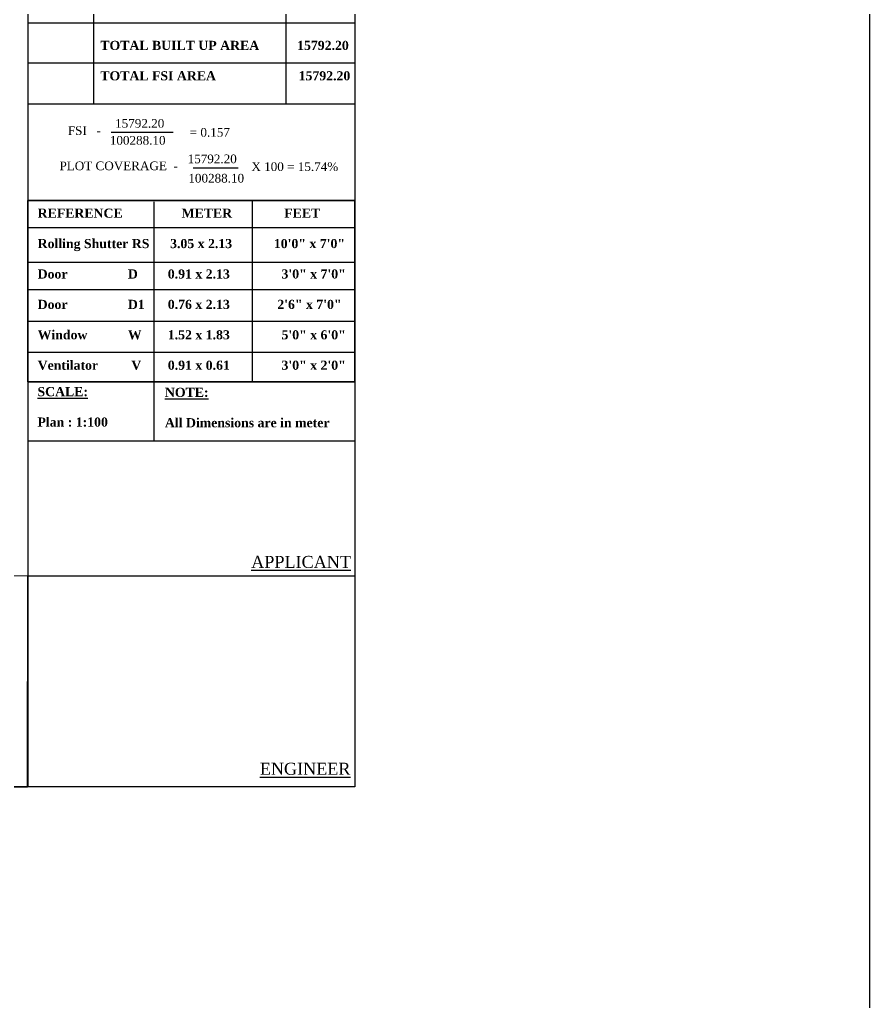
# Model space of a CAD drawing. Header units: metres. Extents: x 0 to 1012, y 0 to 496.
# Drawn here: x 904 to 1012.4, y 125.3 to 250.7 of the extents above; entities that cross this region are included whole.
import ezdxf

# ---------------------------------------------------------------- set-up
doc = ezdxf.new("R2010")
doc.units = ezdxf.units.M
doc.header["$LTSCALE"] = 3.5
doc.header["$MEASUREMENT"] = 0
doc.layers.get('0').update_dxf_attribs({"linetype": 'CONTINUOUS'})
doc.layers.add('0 @ 1', color=7, linetype='CONTINUOUS')
doc.styles.add('Annotative', font='arial.ttf')
doc.styles.add('Arial-Bold', font='times.ttf')

msp = doc.modelspace()

# ---------------------------------------------------------------- linework, layer by layer
for p, q in [((905.05926, 358.90797), (905.05926, 152.80989)), ((915.69961, 236.31744), (923.58047, 236.31744)), ((926.13157, 231.75373), (931.87667, 231.75373)), ((921.11394, 227.4216), (921.11394, 204.48494)), ((933.6655, 227.59242), (933.6655, 204.48494)), ((905.05942, 224.15566), (946.76772, 224.15566)), ((905.05942, 219.72916), (946.76772, 219.72916)), ((905.05942, 216.25301), (946.76772, 216.25301)), ((905.05942, 216.00451), (905.05942, 208.44493)), ((946.76772, 216.00451), (946.76772, 208.44493)), ((905.05942, 212.21579), (946.76772, 212.21579)), ((905.05942, 208.26447), (946.76772, 208.26447)), ((905.26709, 204.48494), (943.61749, 204.48494)), ((905.26709, 204.48494), (946.76772, 204.48494)), ((905.35219, 204.48494), (943.60311, 204.48494)), ((905.35219, 204.48494), (946.76772, 204.48494)), ((905.35219, 204.48494), (946.76772, 204.48494)), ((905.35219, 204.48494), (943.60311, 204.48494)), ((905.35219, 204.48494), (946.76772, 204.48494)), ((905.35219, 204.48494), (943.60311, 204.48494)), ((905.35219, 204.48494), (946.76772, 204.48494)), ((905.35219, 204.48494), (946.76772, 204.48494)), ((905.35219, 204.48494), (943.60311, 204.48494)), ((905.35219, 204.48494), (946.76772, 204.48494)), ((905.35219, 204.48494), (946.76772, 204.48494)), ((905.35219, 204.48494), (946.76772, 204.48494)), ((905.37076, 204.48494), (946.76772, 204.48494)), ((905.38314, 204.48494), (946.76772, 204.48494)), ((905.38314, 204.48494), (946.76772, 204.48494)), ((905.38314, 204.48494), (946.76772, 204.48494)), ((905.38314, 204.48494), (946.76772, 204.48494)), ((905.38314, 204.48494), (946.76772, 204.48494)), ((905.38314, 204.48494), (946.76772, 204.48494)), ((905.38314, 204.48494), (946.76772, 204.48494)), ((905.38314, 204.48494), (946.76772, 204.48494)), ((921.11394, 204.48494), (921.11394, 196.92536)), ((905.02846, 196.92536), (946.68831, 196.92536)), ((905.02846, 196.92536), (946.76772, 196.92536)), ((905.02846, 179.70766), (946.68831, 179.70766)), ((905.02846, 179.70766), (946.76772, 179.70766))]:
    msp.add_line(p, q)
at = {"linetype": 'Continuous'}
for p, q in [((913.47375, 239.91978), (913.47375, 307.47743)), ((938.00315, 239.91978), (938.00315, 307.47743)), ((905.05926, 250.24601), (946.76772, 250.24601)), ((905.05942, 245.16973), (946.76772, 245.16973)), ((905.05942, 239.91978), (946.76772, 239.91978)), ((905.05942, 227.59242), (946.76772, 227.59242)), ((905.05942, 227.59242), (946.76772, 227.59242))]:
    msp.add_line(p, q, dxfattribs=at)
for points in [[(0.00003, 496.08482), (1012.3595, 496.08482), (1012.3595, 0.00001), (0.00003, 0.00001)], [(946.76772, 152.80989), (620.11287, 152.80989), (620.11287, 358.90797), (946.76772, 358.90797)], [(946.76772, 227.59242), (905.05942, 227.59242), (905.05942, 204.48494), (946.76772, 204.48494)], [(905.05942, 227.59242), (946.76772, 227.59242), (946.76772, 204.48494), (905.05942, 204.48494)], [(905.05926, 179.70766), (708.13016, 179.70365), (708.26466, 152.80989), (905.02846, 152.80989)]]:
    msp.add_lwpolyline(points, close=True)

# ---------------------------------------------------------------- texts
at = {"style": 'Arial-Bold'}
for s, height, p in [('FSI   -  ', 1.106935, (910.15652, 235.95542)), ('15792.20', 1.106935, (916.19142, 236.8773)), ('100288.10', 1.106935, (915.51608, 234.7171)), ('= 0.157', 1.106935, (925.70322, 235.7333)), ('15792.20', 1.106935, (925.43535, 232.35072)), ('PLOT COVERAGE  -', 1.1069346, (909.09507, 231.46024)), (' X 100 = 15.74%%%', 1.1069346, (933.15217, 231.36088)), ('100288.10', 1.106935, (925.5304, 229.88684))]:
    msp.add_text(s, height=height, dxfattribs=at).set_placement(p)
at = {"attachment_point": 1}
for s, insert, char_height, width in [('{\\fTimes New Roman|b1|i0|c0|p18;REFERENCE^I          METER^I        FEET\\P\\fVerdana|b0|i0|c0|p34;\\P\\fTimes New Roman|b1|i0|c0|p18;Rolling Shutter RS      3.05 x 2.13^I     10\'0" x 7\'0"\\P\\PDoor ^I^I     D^I      0.91 x 2.13               3\'0" x 7\'0"\\P\\PDoor^I^I     D1^I      0.76 x 2.13^I      2\'6" x 7\'0"\\P\\PWindow^I     W^I      1.52 x 1.83               5\'0" x 6\'0"\\P\\PVentilator^I      V^I      0.91 x 0.61               3\'0" x 2\'0"^I}', (906.31147, 226.56524), 1.163395, 59.3678571), ('{\\fTimes New Roman|b1|i0|c0|p18;\\LSCALE:\\l\\P\\PPlan : 1:100}', (906.28566, 203.80154), 1.1636006, 39.9308615), ('{\\fTimes New Roman|b1|i0|c0|p18;\\LNOTE:\\l\\P\\PAll Dimensions are in meter }', (922.53685, 203.71532), 1.1636006, 39.9308615), ('{\\fTimes New Roman|b0|i0|c0|p18;\\LAPPLICANT}', (933.5414, 182.26899), 1.5309995, 48.8824778), ('{\\fTimes New Roman|b0|i0|c0|p18;\\LENGINEER}', (934.63826, 155.88709), 1.5309995, 48.8824778)]:
    msp.add_mtext(s, dxfattribs=dict(at, insert=insert, char_height=char_height, width=width))
at = {"layer": '0 @ 1', "insert": (905.95414, 311.96165), "char_height": 1.163395, "width": 60.6410057, "attachment_point": 1, "style": 'Annotative'}
msp.add_mtext('{\\fTimes New Roman|b1|i0|c0|p18;\\P\\P\\PBLOCK             AREA DETAILS^I            Sq .m\\P^I                 ^I  \\P       1^I           Area of Pro.Galvalume Sheet\\P                      Roof Industrial Building             3057.80           \\P          ^I  \\P       2^I           Area of Pro.Galvalume Sheet\\P                      Roof Industrial Building             2247.80  \\P          ^I  \\P       3^I           Area of Pro.Galvalume Sheet\\P                      Roof Industrial Building              930.30      \\P          ^I  \\P       4^I           Area of Pro.Galvalume Sheet\\P                      Roof Industrial Building              930.30\\P\\P       5^I           Area of Pro.Galvalume Sheet\\P                      Roof Industrial Building              930.30\\P\\P      6A           Area of Pro.Galvalume Sheet\\P                      Roof Industrial Building             1696.20\\P    \\P       6B    ^IArea of Pro.G.F.R.C.C.Roof\\P                      Industrial Building                       2120.00  \\P           ^I                                \\P       6C          Area of Pro.G.F.R.C.C.Roof\\P                      Industrial Building^I             2949.20              \\P                             \\P       7^I           Area of Pro.Galvalume Sheet\\P                      Roof Industrial Building              930.30         \\P       ^I\\P\\P                   TOTAL BUILT UP AREA           15792.20\\P\\P                   TOTAL FSI AREA                        15792.20}', dxfattribs=at)

doc.saveas('drawing.dxf')
